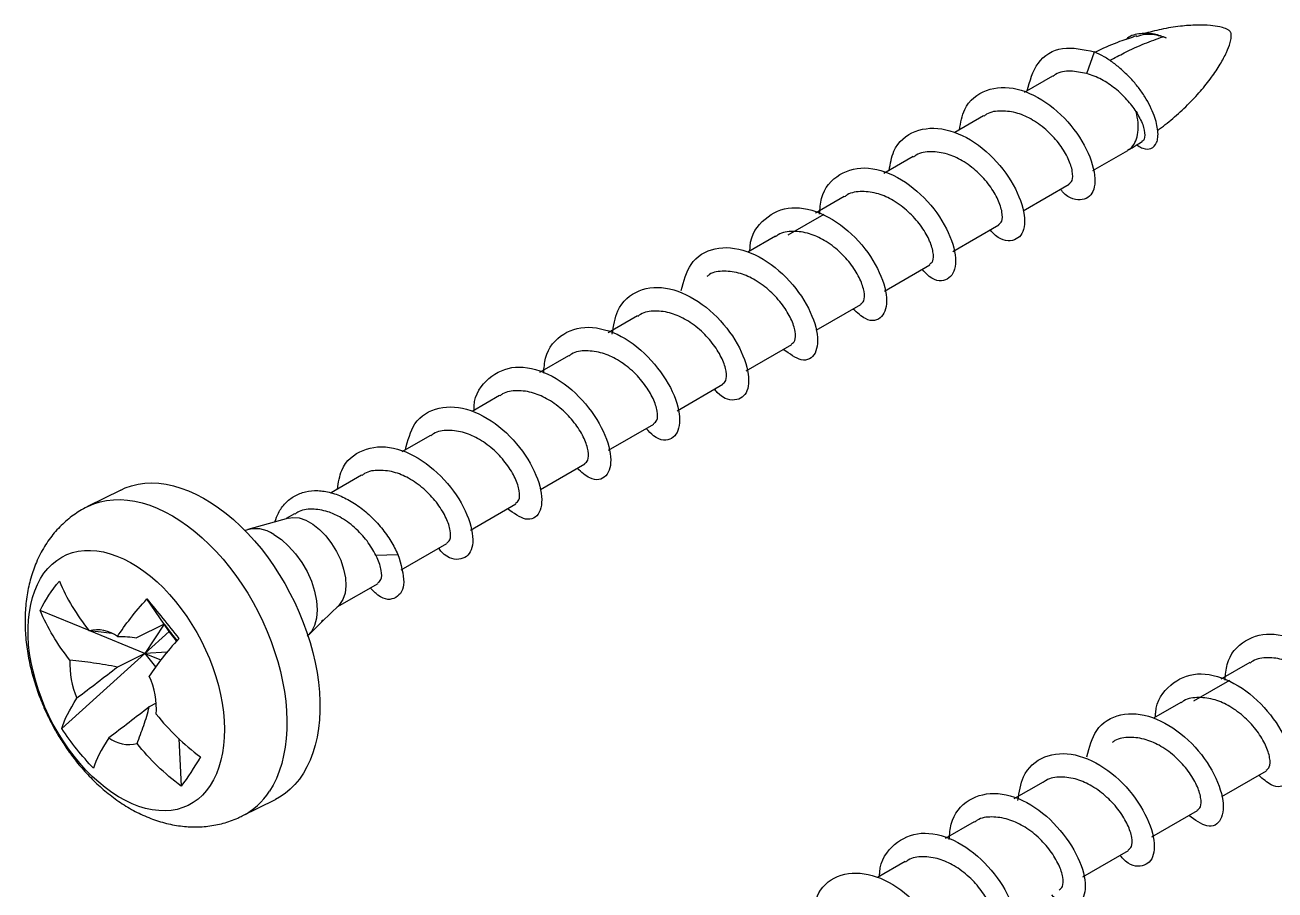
# Model space of a CAD drawing. Extents: x 7948 to 8542, y -4601 to -4181.
# Drawn here: x 8364.54 to 8377.33, y -4239.3 to -4230.45 of the extents above; entities that cross this region are included whole.
import ezdxf

# ---------------------------------------------------------------- set-up
doc = ezdxf.new("R2010")
doc.units = 0
doc.header["$LTSCALE"] = 7
doc.header["$MEASUREMENT"] = 0
doc.layers.get('0').update_dxf_attribs({"color": 2, "linetype": 'CONTINUOUS'})

msp = doc.modelspace()

# ---------------------------------------------------------------- linework, layer by layer
at = {"color": 7, "linetype": 'Continuous'}
for p, q in [((8375.40214, -4230.94539), (8375.48159, -4230.72337)), ((8375.05332, -4230.97048), (8374.76097, -4231.13925)), ((8374.34782, -4231.37775), (8374.05433, -4231.54718)), ((8375.46325, -4231.93781), (8375.82172, -4231.73088)), ((8373.62815, -4231.79472), (8373.32767, -4231.96818)), ((8374.75341, -4232.3476), (8375.22189, -4232.07715)), ((8372.92269, -4232.20197), (8372.6266, -4232.3729)), ((8372.71198, -4232.38558), (8372.34424, -4232.59787)), ((8374.03382, -4232.76452), (8374.50228, -4232.49408)), ((8372.21722, -4232.60923), (8371.93672, -4232.77116)), ((8373.33228, -4233.16951), (8373.79669, -4232.90141)), ((8372.63622, -4233.57134), (8373.09128, -4233.30863)), ((8370.80604, -4233.42389), (8370.50616, -4233.597)), ((8371.92002, -4233.98479), (8372.38575, -4233.71593)), ((8370.10061, -4233.83112), (8369.80545, -4234.00151)), ((8371.21158, -4234.39376), (8371.68009, -4234.1233)), ((8369.39505, -4234.23843), (8369.1141, -4234.40062)), ((8370.51067, -4234.79839), (8370.97446, -4234.53065)), ((8368.68951, -4234.64573), (8368.39506, -4234.81572)), ((8367.98415, -4235.05293), (8367.67239, -4235.2329)), ((8369.81486, -4235.20007), (8370.26936, -4234.9377)), ((8365.52021, -4235.20483), (8365.18218, -4235.37384)), ((8369.09767, -4235.6141), (8369.56359, -4235.34512)), ((8367.23527, -4235.49172), (8366.82116, -4235.60757)), ((8367.29956, -4235.44813), (8367.2135, -4235.49781)), ((8368.38983, -4236.02273), (8368.85802, -4235.75244)), ((8368.13002, -4235.87093), (8368.35676, -4235.86426)), ((8367.73482, -4236.40086), (8368.1525, -4236.15973)), ((8365.96361, -4236.57606), (8365.7889, -4236.31807)), ((8365.1963, -4236.64128), (8364.69691, -4236.43612)), ((8367.58266, -4236.54968), (8367.75098, -4236.38505)), ((8365.96361, -4236.57606), (8365.683, -4236.71637)), ((8365.96361, -4236.57606), (8365.76702, -4236.87575)), ((8366.09759, -4236.74298), (8365.96361, -4236.57606)), ((8365.96361, -4236.57606), (8366.09458, -4236.74643)), ((8366.01456, -4236.65129), (8365.96361, -4236.57606)), ((8367.44356, -4236.68572), (8367.57948, -4236.55279)), ((8367.59195, -4236.53766), (8367.55564, -4236.5761)), ((8367.59195, -4236.53766), (8367.5753, -4236.54807)), ((8365.76702, -4236.87575), (8365.20426, -4236.64455)), ((8365.76702, -4236.87575), (8366.01456, -4236.65129)), ((8366.09267, -4236.74862), (8366.01456, -4236.65129)), ((8364.91804, -4237.64557), (8365.76702, -4236.87575)), ((8365.76702, -4236.87575), (8365.4864, -4237.01605)), ((8365.99461, -4236.86373), (8365.76702, -4236.87575)), ((8365.76702, -4236.87575), (8365.87799, -4237.01401)), ((8365.76702, -4236.87575), (8365.93129, -4236.94323)), ((8377.07204, -4236.96954), (8376.77595, -4237.14047)), ((8376.86133, -4237.15315), (8376.49359, -4237.36544)), ((8365.88416, -4237.38555), (8365.81194, -4237.42165)), ((8376.36657, -4237.3768), (8376.08607, -4237.53873)), ((8366.11532, -4237.74796), (8366.13897, -4238.2328)), ((8376.78557, -4238.33891), (8377.24063, -4238.0762)), ((8374.95539, -4238.19146), (8374.65551, -4238.36457)), ((8366.76438, -4238.53838), (8367.10241, -4238.36937)), ((8376.06937, -4238.75236), (8376.5351, -4238.4835)), ((8374.24996, -4238.59869), (8373.9548, -4238.76908)), ((8375.36093, -4239.16133), (8375.82944, -4238.89087)), ((8373.5444, -4239.006), (8373.26345, -4239.16819))]:
    msp.add_line(p, q, dxfattribs=at)
at = {"color": 7, "linetype": 'Continuous', "flags": 128}
for points in [[(8365.52021, -4235.20483), (8365.56768, -4235.1834), (8365.63138, -4235.16131), (8365.69771, -4235.1455), (8365.76642, -4235.13605), (8365.83723, -4235.13299), (8365.90988, -4235.13632), (8365.98408, -4235.14604), (8366.05954, -4235.16211), (8366.13599, -4235.18447), (8366.2131, -4235.21303), (8366.2906, -4235.24767), (8366.36818, -4235.28828), (8366.44554, -4235.33468), (8366.52238, -4235.3867), (8366.5984, -4235.44414), (8366.67332, -4235.50677), (8366.74683, -4235.57436), (8366.81865, -4235.64664), (8366.88852, -4235.72333), (8366.95615, -4235.80414)], [(8367.23527, -4235.49172), (8367.28213, -4235.4846), (8367.34662, -4235.49094), (8367.41501, -4235.51413), (8367.48483, -4235.55332), (8367.55358, -4235.60712), (8367.61879, -4235.67359), (8367.67812, -4235.75035), (8367.72945, -4235.83465), (8367.77094, -4235.92346), (8367.80109, -4236.01359), (8367.81882, -4236.10182), (8367.8235, -4236.18497), (8367.81496, -4236.26007), (8367.7935, -4236.32441), (8367.7599, -4236.3757), (8367.75098, -4236.38505)], [(8367.08633, -4235.65944), (8367.16359, -4235.71184), (8367.2385, -4235.77827), (8367.30879, -4235.8567), (8367.37232, -4235.94474), (8367.42716, -4236.03973), (8367.47165, -4236.13877), (8367.50443, -4236.23886), (8367.5245, -4236.33696), (8367.53126, -4236.43008), (8367.5245, -4236.51539), (8367.50443, -4236.59031), (8367.47165, -4236.65256), (8367.42716, -4236.70024)], [(8366.43701, -4238.22567), (8366.39913, -4238.27773), (8366.35734, -4238.32444), (8366.31182, -4238.36557), (8366.26281, -4238.40093), (8366.21052, -4238.43035), (8366.15522, -4238.45369), (8366.09716, -4238.47084), (8366.03662, -4238.48171), (8365.9739, -4238.48626), (8365.90928, -4238.48445), (8365.84308, -4238.47631), (8365.77561, -4238.46187), (8365.70719, -4238.4412), (8365.63816, -4238.41439), (8365.56883, -4238.38158), (8365.49954, -4238.34292), (8365.43062, -4238.29859), (8365.3624, -4238.24881), (8365.29521, -4238.19382), (8365.22935, -4238.13387), (8365.16515, -4238.06925), (8365.10292, -4238.00027), (8365.04294, -4237.92726), (8364.98551, -4237.85057), (8364.9309, -4237.77056), (8364.87937, -4237.68761), (8364.83116, -4237.60212), (8364.78651, -4237.51449), (8364.74562, -4237.42515), (8364.7087, -4237.33451), (8364.67591, -4237.24302), (8364.64742, -4237.1511), (8364.62336, -4237.0592), (8364.60385, -4236.96775), (8364.58897, -4236.87719), (8364.5788, -4236.78795), (8364.57338, -4236.70046), (8364.57275, -4236.61513), (8364.57691, -4236.53236), (8364.58583, -4236.45257), (8364.59948, -4236.37611), (8364.61778, -4236.30336), (8364.64066, -4236.23467), (8364.668, -4236.17036), (8364.69967, -4236.11073), (8364.73552, -4236.05608), (8364.77538, -4236.00667), (8364.81906, -4235.96272), (8364.86635, -4235.92445), (8364.91703, -4235.89204), (8364.97086, -4235.86564), (8365.02757, -4235.84539), (8365.08691, -4235.83137), (8365.14858, -4235.82366), (8365.21229, -4235.82229), (8365.27773, -4235.82726), (8365.34461, -4235.83856), (8365.41259, -4235.85613), (8365.48136, -4235.87988), (8365.55058, -4235.90971), (8365.61993, -4235.94547), (8365.68907, -4235.98699), (8365.75769, -4236.03407), (8365.82543, -4236.08648), (8365.892, -4236.14399), (8365.95707, -4236.20631), (8366.02032, -4236.27315), (8366.08146, -4236.34419), (8366.1402, -4236.41908), (8366.19625, -4236.49748), (8366.24936, -4236.57901), (8366.29926, -4236.66328), (8366.34571, -4236.74989), (8366.38851, -4236.83843), (8366.42744, -4236.92847), (8366.46231, -4237.01959), (8366.49297, -4237.11135), (8366.51926, -4237.20331), (8366.54106, -4237.29504), (8366.55827, -4237.3861), (8366.5708, -4237.47605), (8366.5786, -4237.56447), (8366.58162, -4237.65094), (8366.57986, -4237.73504), (8366.57331, -4237.81637), (8366.56202, -4237.89454), (8366.54604, -4237.96919), (8366.52544, -4238.03995), (8366.50032, -4238.10649), (8366.47079, -4238.1685), (8366.43701, -4238.22567)], [(8366.95615, -4235.80414), (8367.02129, -4235.88875), (8367.08368, -4235.97683), (8367.14308, -4236.06805), (8367.19926, -4236.16205), (8367.25201, -4236.25847), (8367.30112, -4236.35694), (8367.3464, -4236.45707), (8367.38767, -4236.55848), (8367.42478, -4236.66077), (8367.45759, -4236.76355), (8367.48595, -4236.86642), (8367.50978, -4236.96898), (8367.52897, -4237.07084), (8367.54344, -4237.1716), (8367.55315, -4237.27088), (8367.55806, -4237.36828), (8367.55814, -4237.46344), (8367.5534, -4237.55598), (8367.54385, -4237.64554), (8367.52953, -4237.73178), (8367.5105, -4237.81437), (8367.48683, -4237.89298), (8367.45862, -4237.96732), (8367.42596, -4238.03709), (8367.389, -4238.10202), (8367.34786, -4238.16187), (8367.30271, -4238.21639), (8367.25373, -4238.26539), (8367.2011, -4238.30867), (8367.14503, -4238.34606), (8367.10241, -4238.36937)]]:
    msp.add_lwpolyline(points, dxfattribs=at)
at = {"color": 8, "linetype": 'Continuous', "flags": 128}
msp.add_lwpolyline([(8365.18208, -4235.37389), (8365.18375, -4235.37306), (8365.24531, -4235.3463), (8365.30969, -4235.32577), (8365.37664, -4235.31155), (8365.4459, -4235.30369), (8365.5172, -4235.30223), (8365.59026, -4235.30716), (8365.66481, -4235.31847), (8365.74054, -4235.33612), (8365.81718, -4235.36004), (8365.89442, -4235.39013), (8365.97197, -4235.42628), (8366.04952, -4235.46835), (8366.12678, -4235.51617), (8366.20344, -4235.56957), (8366.27922, -4235.62833), (8366.3538, -4235.69222), (8366.42692, -4235.76101), (8366.49828, -4235.83442), (8366.56761, -4235.91216), (8366.63465, -4235.99395), (8366.69912, -4236.07946), (8366.76078, -4236.16836), (8366.8194, -4236.26031), (8366.87475, -4236.35495), (8366.9266, -4236.45192), (8366.97477, -4236.55084), (8367.01907, -4236.65132), (8367.05931, -4236.75299), (8367.09536, -4236.85544), (8367.12707, -4236.95828), (8367.15431, -4237.06111), (8367.17698, -4237.16354), (8367.195, -4237.26516), (8367.20829, -4237.36559), (8367.2168, -4237.46443), (8367.2205, -4237.56131), (8367.21937, -4237.65584), (8367.21343, -4237.74767), (8367.20268, -4237.83643), (8367.18718, -4237.92179), (8367.16699, -4238.00342), (8367.14217, -4238.08099), (8367.11283, -4238.15421), (8367.07909, -4238.22279), (8367.04106, -4238.28648)], dxfattribs=at)
at = {"color": 7, "linetype": 'Continuous'}
for centre, radius, start, end in [((8366.90206, -4235.91626), 0.31609, 54.341062, 110.357902), ((8365.27835, -4236.99119), 0.35649, 54.073793, 102.992611), ((8365.84094, -4236.99198), 0.84073, 176.694652, 204.027223), ((8365.04519, -4237.45043), 0.84073, 356.694652, 24.027223), ((8365.60777, -4237.45123), 0.35649, 234.073793, 282.992611)]:
    msp.add_arc(centre, radius, start, end, dxfattribs=at)
at = {"color": 8, "linetype": 'Continuous'}
msp.add_arc((8366.43993, -4237.90411), 0.71244, 297.074058, 327.540563, dxfattribs=at)
at = {"color": 7, "linetype": 'Continuous'}
for points, knots in [([(8376.87327, -4230.52183), (8376.87062, -4230.51797), (8376.86667, -4230.51221), (8376.85799, -4230.50427), (8376.84354, -4230.49413), (8376.81194, -4230.47979), (8376.75242, -4230.46354), (8376.65597, -4230.45055), (8376.52083, -4230.44721), (8376.35226, -4230.45979), (8376.1678, -4230.4889), (8376.04247, -4230.52262), (8375.98143, -4230.53905)], [0, 0, 0, 0, 0.01277671, 0.01904438, 0.03465619, 0.06818073, 0.1344054, 0.24281953, 0.39457691, 0.58249875, 0.79667525, 1, 1, 1, 1]), ([(8375.91093, -4230.56066), (8375.8534, -4230.57936), (8375.72085, -4230.62243), (8375.58122, -4230.68176), (8375.50051, -4230.72276), (8375.4904, -4230.72789)], [0, 0, 0, 0, 0.4015402, 0.92506864, 1, 1, 1, 1]), ([(8376.21892, -4230.58218), (8376.17727, -4230.56694), (8376.08684, -4230.53387), (8375.94882, -4230.53307), (8375.84825, -4230.55516), (8375.80937, -4230.59222), (8375.80468, -4230.59669)], [0, 0, 0, 0, 0.27696294, 0.60122499, 0.95184436, 1, 1, 1, 1]), ([(8375.91242, -4230.56565), (8375.94132, -4230.55616), (8376.0153, -4230.53186), (8376.11168, -4230.54696), (8376.17229, -4230.56569), (8376.18156, -4230.56855)], [0, 0, 0, 0, 0.35198006, 0.90081172, 1, 1, 1, 1]), ([(8376.12891, -4231.52715), (8376.18071, -4231.48722), (8376.28705, -4231.40525), (8376.43308, -4231.26981), (8376.5657, -4231.12871), (8376.67735, -4230.98908), (8376.76618, -4230.85657), (8376.83028, -4230.73786), (8376.86709, -4230.64546), (8376.88076, -4230.58588), (8376.8821, -4230.55557), (8376.88034, -4230.5408), (8376.87766, -4230.53048), (8376.87471, -4230.52467), (8376.87327, -4230.52183)], [0, 0, 0, 0, 0.1494963, 0.30691949, 0.45651099, 0.59598338, 0.72213327, 0.8306135, 0.91604398, 0.96077826, 0.9780479, 0.98725725, 0.99379235, 1, 1, 1, 1]), ([(8374.79153, -4231.1216), (8374.82072, -4231.01986), (8374.88193, -4230.80655), (8375.14506, -4230.64926), (8375.36944, -4230.69867), (8375.48159, -4230.72337)], [0, 0, 0, 0, 0.31321279, 0.65671939, 1, 1, 1, 1]), ([(8375.91491, -4231.67439), (8375.91837, -4231.67723), (8375.93993, -4231.69491), (8375.99293, -4231.7181), (8376.06657, -4231.7208), (8376.11533, -4231.67048), (8376.13233, -4231.59989), (8376.13182, -4231.51168), (8376.10513, -4231.40144), (8376.0536, -4231.28089), (8375.99971, -4231.18346), (8375.93242, -4231.08703), (8375.85486, -4230.99547), (8375.76917, -4230.91118), (8375.67758, -4230.83631), (8375.58115, -4230.77132), (8375.51477, -4230.73935), (8375.48159, -4230.72337)], [0, 0, 0, 0, 0.01057748, 0.0658573, 0.17059753, 0.28252216, 0.34144519, 0.40037624, 0.51228264, 0.57404015, 0.6357762, 0.69725338, 0.75876749, 0.81905866, 0.87935607, 0.93968722, 1, 1, 1, 1]), ([(8375.40214, -4230.94539), (8375.34618, -4230.93397), (8375.23426, -4230.91113), (8375.11408, -4230.92924), (8375.06538, -4230.96806), (8375.05641, -4230.97521)], [0, 0, 0, 0, 0.44922758, 0.89856748, 1, 1, 1, 1]), ([(8375.90775, -4231.33445), (8375.88137, -4231.29369), (8375.85014, -4231.2532), (8375.7779, -4231.17311), (8375.73745, -4231.13428), (8375.65002, -4231.06405), (8375.60237, -4231.03225), (8375.50467, -4230.98037), (8375.4534, -4230.95957), (8375.40214, -4230.94539)], [0, 0, 0, 0, 0.25, 0.25, 0.5, 0.5, 0.75, 0.75, 1, 1, 1, 1]), ([(8374.10045, -4231.52055), (8374.11353, -4231.44745), (8374.14785, -4231.25562), (8374.3656, -4231.08777), (8374.6865, -4231.07283), (8375.03419, -4231.24834), (8375.32078, -4231.55111), (8375.48516, -4231.88691), (8375.49695, -4232.15718), (8375.37197, -4232.25679), (8375.21882, -4232.23261), (8375.14172, -4232.13662), (8375.13448, -4232.12761)], [0, 0, 0, 0, 0.07061139, 0.18528811, 0.29994979, 0.41461143, 0.52928794, 0.64398785, 0.75870691, 0.87342666, 0.98812602, 1, 1, 1, 1]), ([(8375.21879, -4232.07242), (8375.23163, -4232.0633), (8375.26103, -4232.04239), (8375.26195, -4231.94874), (8375.22081, -4231.81939), (8375.13348, -4231.67195), (8375.00647, -4231.53013), (8374.85567, -4231.41711), (8374.69097, -4231.34233), (8374.52871, -4231.3212), (8374.40859, -4231.33638), (8374.35987, -4231.37531), (8374.35091, -4231.38247)], [0, 0, 0, 0, 0.08694604, 0.19923424, 0.31150434, 0.42380544, 0.53606493, 0.64836, 0.7501656, 0.86242358, 0.97470963, 1, 1, 1, 1]), ([(8375.90775, -4231.33445), (8375.9336, -4231.38087), (8375.9853, -4231.47367), (8376.00007, -4231.57826), (8375.99109, -4231.6353), (8375.96923, -4231.63708), (8375.96702, -4231.63726)], [0, 0, 0, 0, 0.32190428, 0.64364004, 0.96402224, 1, 1, 1, 1]), ([(8373.38164, -4231.93703), (8373.39323, -4231.86751), (8373.42476, -4231.67846), (8373.63679, -4231.50742), (8373.95609, -4231.48783), (8374.30439, -4231.65731), (8374.59437, -4231.95761), (8374.7619, -4232.29375), (8374.77939, -4232.5675), (8374.6579, -4232.67409), (8374.50445, -4232.65151), (8374.42526, -4232.55478), (8374.41624, -4232.54375)], [0, 0, 0, 0, 0.06681107, 0.18170436, 0.29652457, 0.4111895, 0.52610971, 0.64088548, 0.75556063, 0.87049518, 0.98524151, 1, 1, 1, 1]), ([(8375.82321, -4231.7296), (8375.85182, -4231.7129), (8375.9006, -4231.68443), (8375.94852, -4231.65274), (8375.96834, -4231.63963)], [0, 0, 0, 0, 0.58637698, 1, 1, 1, 1]), ([(8374.49919, -4232.48935), (8374.5121, -4232.48016), (8374.54169, -4232.45911), (8374.54194, -4232.36602), (8374.50163, -4232.23593), (8374.41355, -4232.08925), (8374.28712, -4231.94684), (8374.13603, -4231.83412), (8373.97138, -4231.75936), (8373.80952, -4231.73794), (8373.68895, -4231.75338), (8373.64028, -4231.79227), (8373.63126, -4231.79948)], [0, 0, 0, 0, 0.08697373, 0.19918435, 0.3115413, 0.42371539, 0.53609024, 0.64829515, 0.75013427, 0.86228585, 0.97448407, 1, 1, 1, 1]), ([(8372.66934, -4232.38245), (8372.67322, -4232.32721), (8372.68586, -4232.14723), (8372.86338, -4231.95092), (8373.16302, -4231.88023), (8373.51351, -4232.00696), (8373.82506, -4232.28113), (8374.02791, -4232.61873), (8374.08367, -4232.9169), (8373.99376, -4233.07206), (8373.83985, -4233.07669), (8373.74247, -4232.97373), (8373.71738, -4232.9472)], [0, 0, 0, 0, 0.05037581, 0.16412947, 0.27800492, 0.39161297, 0.50540206, 0.6192401, 0.73284182, 0.84666001, 0.96047705, 1, 1, 1, 1]), ([(8373.79357, -4232.89665), (8373.80648, -4232.8875), (8373.83606, -4232.86653), (8373.83674, -4232.77316), (8373.79577, -4232.6438), (8373.70861, -4232.49624), (8373.58136, -4232.35476), (8373.43091, -4232.24117), (8373.26575, -4232.16678), (8373.10382, -4232.14529), (8372.98355, -4232.16059), (8372.9348, -4232.19952), (8372.92579, -4232.20671)], [0, 0, 0, 0, 0.086841734, 0.199058386, 0.311357748, 0.42364807, 0.535865999, 0.648224284, 0.750153378, 0.862360194, 0.974575915, 1, 1, 1, 1]), ([(8371.95762, -4232.75909), (8371.95771, -4232.7436), (8371.95847, -4232.60137), (8372.10029, -4232.40805), (8372.37188, -4232.28473), (8372.72056, -4232.36628), (8373.04831, -4232.609), (8373.28454, -4232.94077), (8373.3784, -4233.25813), (8373.323, -4233.45658), (8373.17236, -4233.49675), (8373.05568, -4233.39274), (8373.01241, -4233.35416)], [0, 0, 0, 0, 0.014016831, 0.128695961, 0.243615263, 0.358318019, 0.473020563, 0.587939077, 0.702618854, 0.817347985, 0.932263689, 1, 1, 1, 1]), ([(8373.08821, -4233.30394), (8373.10095, -4233.29485), (8373.13013, -4233.27404), (8373.13153, -4233.17996), (8373.08992, -4233.05094), (8373.00283, -4232.90327), (8372.87572, -4232.76152), (8372.72484, -4232.64867), (8372.56035, -4232.57361), (8372.39763, -4232.5529), (8372.27787, -4232.56786), (8372.22916, -4232.60681), (8372.22028, -4232.6139)], [0, 0, 0, 0, 0.08702315, 0.19938781, 0.31156425, 0.42393789, 0.53614907, 0.64845353, 0.75019814, 0.86259415, 0.97496133, 1, 1, 1, 1]), ([(8371.25379, -4233.16541), (8371.27976, -4233.0683), (8371.33606, -4232.85779), (8371.59066, -4232.70536), (8371.92496, -4232.73509), (8372.26592, -4232.94318), (8372.53173, -4233.26146), (8372.66358, -4233.5924), (8372.64456, -4233.82892), (8372.50109, -4233.91263), (8372.36326, -4233.81285), (8372.29876, -4233.76615)], [0, 0, 0, 0, 0.09807406, 0.21260274, 0.32707903, 0.44137352, 0.55592179, 0.67036927, 0.7846745, 0.89923832, 1, 1, 1, 1]), ([(8372.38267, -4233.71124), (8372.39552, -4233.70206), (8372.42492, -4233.68107), (8372.42553, -4233.5876), (8372.38487, -4233.45768), (8372.29681, -4233.31097), (8372.17044, -4233.16844), (8372.01916, -4233.05612), (8371.85487, -4232.98103), (8371.69263, -4232.95999), (8371.57232, -4232.97524), (8371.52366, -4233.01414), (8371.5147, -4233.02131)], [0, 0, 0, 0, 0.08709832, 0.19938543, 0.31167919, 0.42388698, 0.53624546, 0.64841938, 0.75014529, 0.86237545, 0.97465492, 1, 1, 1, 1]), ([(8370.54865, -4233.61153), (8370.56183, -4233.52658), (8370.59367, -4233.32127), (8370.81107, -4233.13733), (8371.13055, -4233.11573), (8371.4786, -4233.28447), (8371.76995, -4233.58309), (8371.93923, -4233.91996), (8371.95723, -4234.1939), (8371.83791, -4234.30339), (8371.68399, -4234.28194), (8371.60404, -4234.18453), (8371.59439, -4234.17277)], [0, 0, 0, 0, 0.07979487, 0.19285625, 0.30605408, 0.41898801, 0.53207231, 0.64525965, 0.75819686, 0.87130238, 0.98446843, 1, 1, 1, 1]), ([(8371.67698, -4234.11853), (8371.68993, -4234.10935), (8371.71961, -4234.08831), (8371.7199, -4233.99526), (8371.67943, -4233.86544), (8371.59179, -4233.71833), (8371.46489, -4233.57647), (8371.31424, -4233.4631), (8371.14913, -4233.38871), (8370.98743, -4233.36707), (8370.8669, -4233.38252), (8370.81819, -4233.42143), (8370.80915, -4233.42865)], [0, 0, 0, 0, 0.08684979, 0.19902741, 0.31139583, 0.42361596, 0.53591566, 0.64821026, 0.75015145, 0.86229219, 0.97446252, 1, 1, 1, 1]), ([(8369.84747, -4234.01059), (8369.85119, -4233.95681), (8369.86352, -4233.77889), (8370.03874, -4233.58064), (8370.33722, -4233.51079), (8370.68904, -4233.63118), (8370.99749, -4233.90818), (8371.20714, -4234.24455), (8371.25911, -4234.54155), (8371.17461, -4234.70206), (8371.01928, -4234.70681), (8370.92109, -4234.6034), (8370.89537, -4234.57631)], [0, 0, 0, 0, 0.04913088, 0.16251486, 0.2767745, 0.3900472, 0.50436003, 0.61769079, 0.73172729, 0.84533672, 0.95948432, 1, 1, 1, 1]), ([(8370.97136, -4234.52591), (8370.98416, -4234.51682), (8371.01348, -4234.496), (8371.01563, -4234.40144), (8370.97378, -4234.27284), (8370.88576, -4234.12641), (8370.76006, -4233.98303), (8370.60874, -4233.87054), (8370.44343, -4233.79657), (8370.28222, -4233.77431), (8370.16211, -4233.78955), (8370.11299, -4233.82857), (8370.10374, -4233.83592)], [0, 0, 0, 0, 0.08697258, 0.19918654, 0.31111119, 0.42358608, 0.53602382, 0.64795261, 0.75014801, 0.86207282, 0.97402139, 1, 1, 1, 1]), ([(8369.13462, -4234.38877), (8369.13463, -4234.37426), (8369.1347, -4234.23271), (8369.27609, -4234.03962), (8369.54641, -4233.91448), (8369.89506, -4233.99271), (8370.22295, -4234.2356), (8370.46009, -4234.56604), (8370.55745, -4234.88569), (8370.50164, -4235.08393), (8370.351, -4235.12553), (8370.23374, -4235.02223), (8370.18987, -4234.98359)], [0, 0, 0, 0, 0.01310234, 0.12783371, 0.24258426, 0.35727188, 0.47216426, 0.58660921, 0.7015655, 0.81607457, 0.93118661, 1, 1, 1, 1]), ([(8370.26627, -4234.93296), (8370.27881, -4234.92407), (8370.30767, -4234.9036), (8370.30887, -4234.81017), (8370.26853, -4234.68017), (8370.18104, -4234.53318), (8370.05416, -4234.39144), (8369.90332, -4234.278), (8369.73838, -4234.20303), (8369.57591, -4234.18191), (8369.45582, -4234.19706), (8369.40709, -4234.236), (8369.39814, -4234.24315)], [0, 0, 0, 0, 0.08645086, 0.19904214, 0.3112802, 0.42336242, 0.53566216, 0.64800325, 0.75017677, 0.86243918, 0.97472557, 1, 1, 1, 1]), ([(8368.43226, -4234.79424), (8368.45749, -4234.69816), (8368.51255, -4234.48845), (8368.76588, -4234.33643), (8369.09914, -4234.36227), (8369.44062, -4234.56953), (8369.707, -4234.88703), (8369.84163, -4235.21875), (8369.82338, -4235.45681), (8369.67999, -4235.54132), (8369.54133, -4235.44247), (8369.47584, -4235.39579)], [0, 0, 0, 0, 0.09673345, 0.21112376, 0.3254921, 0.43989549, 0.55430704, 0.66874569, 0.78318476, 0.89759621, 1, 1, 1, 1]), ([(8369.56051, -4235.34041), (8369.57333, -4235.33128), (8369.6027, -4235.31035), (8369.60357, -4235.21672), (8369.56259, -4235.08716), (8369.47496, -4234.94002), (8369.34819, -4234.79791), (8369.19721, -4234.68515), (8369.03267, -4234.61023), (8368.87032, -4234.58922), (8368.7502, -4234.60439), (8368.70152, -4234.6433), (8368.69259, -4234.65044)], [0, 0, 0, 0, 0.08700898, 0.1993088, 0.31157183, 0.42385178, 0.53615154, 0.64841647, 0.75016157, 0.86247008, 0.97477074, 1, 1, 1, 1]), ([(8367.73732, -4235.19542), (8367.74795, -4235.1278), (8367.77743, -4234.94019), (8367.98798, -4234.7705), (8368.30441, -4234.74299), (8368.65334, -4234.91104), (8368.94471, -4235.20904), (8369.11634, -4235.54574), (8369.13597, -4235.82137), (8369.01717, -4235.93154), (8368.8637, -4235.91211), (8368.78292, -4235.81433), (8368.77255, -4235.80178)], [0, 0, 0, 0, 0.06466334, 0.17943037, 0.29420375, 0.40908133, 0.52384134, 0.6386677, 0.75344239, 0.86824702, 0.98308949, 1, 1, 1, 1]), ([(8368.85493, -4235.74772), (8368.86781, -4235.73855), (8368.89731, -4235.71755), (8368.89795, -4235.62408), (8368.85706, -4235.49446), (8368.76942, -4235.3473), (8368.64265, -4235.20522), (8368.49174, -4235.09238), (8368.32713, -4235.0175), (8368.16454, -4234.99664), (8368.04476, -4235.0116), (8367.99609, -4235.05051), (8367.98722, -4235.05761)], [0, 0, 0, 0, 0.08702207, 0.19928744, 0.31158608, 0.42387447, 0.53616798, 0.64842422, 0.75019966, 0.86255909, 0.9749231, 1, 1, 1, 1]), ([(8367.09774, -4235.5302), (8367.10854, -4235.49925), (8367.13412, -4235.426), (8367.20223, -4235.33523), (8367.29621, -4235.26134), (8367.40873, -4235.21752), (8367.53516, -4235.20516), (8367.67126, -4235.22739), (8367.81058, -4235.28088), (8367.94768, -4235.36188), (8368.07666, -4235.46753), (8368.1907, -4235.59167), (8368.28858, -4235.72702), (8368.33398, -4235.8184), (8368.35676, -4235.86426)], [0, 0, 0, 0, 0.05973938, 0.1414129, 0.22400198, 0.30741849, 0.39139123, 0.47609531, 0.56169913, 0.64791764, 0.73468686, 0.82236326, 0.91086005, 1, 1, 1, 1]), ([(8365.18234, -4235.37454), (8365.17352, -4235.37875), (8365.14057, -4235.39445), (8365.08622, -4235.42737), (8365.0196, -4235.47317), (8364.95626, -4235.52476), (8364.89625, -4235.58162), (8364.8399, -4235.6438), (8364.78746, -4235.71123), (8364.7392, -4235.78389), (8364.69539, -4235.86176), (8364.65777, -4235.94176), (8364.62608, -4236.02305), (8364.59999, -4236.10477), (8364.57855, -4236.18945), (8364.56185, -4236.27671), (8364.54996, -4236.36616), (8364.5429, -4236.45737), (8364.54063, -4236.54988), (8364.54306, -4236.64324), (8364.55006, -4236.73701), (8364.56147, -4236.83079), (8364.57711, -4236.92418), (8364.59673, -4237.01672), (8364.62004, -4237.10779), (8364.6465, -4237.19627), (8364.67522, -4237.28049), (8364.70299, -4237.35334), (8364.7295, -4237.41712), (8364.75714, -4237.47957), (8364.77837, -4237.52303), (8364.79034, -4237.54755)], [0, 0, 0, 0, 0.01253585, 0.0468434, 0.08140521, 0.11630772, 0.15164618, 0.18752137, 0.22403895, 0.2613077, 0.29943598, 0.33852569, 0.3743099, 0.4106105, 0.44737731, 0.48453555, 0.52198947, 0.5596326, 0.59735888, 0.63507133, 0.67266281, 0.71006946, 0.74722914, 0.78406454, 0.8204477, 0.85611063, 0.89035621, 0.92235483, 0.94505609, 0.96900323, 1, 1, 1, 1]), ([(8368.13002, -4235.87093), (8368.10274, -4235.82221), (8368.04818, -4235.72476), (8367.91666, -4235.58468), (8367.77613, -4235.48324), (8367.62571, -4235.41592), (8367.47691, -4235.39429), (8367.35976, -4235.40761), (8367.31198, -4235.44564), (8367.30273, -4235.453)], [0, 0, 0, 0, 0.16718846, 0.33440957, 0.50182736, 0.62497601, 0.79239591, 0.95977052, 1, 1, 1, 1]), ([(8368.35676, -4235.86426), (8368.3868, -4235.96701), (8368.44689, -4236.17255), (8368.35018, -4236.32751), (8368.19912, -4236.3366), (8368.10001, -4236.23317), (8368.07339, -4236.2054)], [0, 0, 0, 0, 0.29690389, 0.59396191, 0.89097137, 1, 1, 1, 1]), ([(8368.14941, -4236.155), (8368.16228, -4236.14586), (8368.19176, -4236.12491), (8368.19231, -4236.03139), (8368.1629, -4235.93642), (8368.13472, -4235.8803), (8368.13002, -4235.87093)], [0, 0, 0, 0, 0.26032466, 0.59647433, 0.93266722, 1, 1, 1, 1]), ([(8365.42903, -4236.67306), (8365.39242, -4236.66805), (8365.31537, -4236.6575), (8365.23853, -4236.64853), (8365.19821, -4236.64382)], [0, 0, 0, 0, 0.47517804, 1, 1, 1, 1]), ([(8365.48752, -4236.70251), (8365.52253, -4236.70255), (8365.55696, -4236.70313), (8365.62313, -4236.7068), (8365.65513, -4236.70965), (8365.683, -4236.71637)], [0, 0, 0, 0, 0.5, 0.5, 1, 1, 1, 1]), ([(8376.81868, -4237.15002), (8376.82256, -4237.09478), (8376.83521, -4236.9148), (8377.01273, -4236.71849), (8377.31237, -4236.6478), (8377.66286, -4236.77453), (8377.97441, -4237.0487), (8378.17726, -4237.3863), (8378.23302, -4237.68447), (8378.14311, -4237.83963), (8377.9892, -4237.84426), (8377.89182, -4237.7413), (8377.86673, -4237.71477)], [0, 0, 0, 0, 0.05037581, 0.16412947, 0.27800492, 0.39161297, 0.50540206, 0.6192401, 0.73284182, 0.84666001, 0.96047705, 1, 1, 1, 1]), ([(8365.4864, -4237.01605), (8365.405, -4236.99848), (8365.32412, -4236.98571), (8365.16266, -4236.96271), (8365.0821, -4236.95278), (8365.00161, -4236.94351)], [0, 0, 0, 0, 0.5, 0.5, 1, 1, 1, 1]), ([(8377.94292, -4237.66422), (8377.95583, -4237.65507), (8377.98541, -4237.6341), (8377.98609, -4237.54073), (8377.94512, -4237.41137), (8377.85796, -4237.26381), (8377.73071, -4237.12233), (8377.58026, -4237.00874), (8377.41509, -4236.93435), (8377.25317, -4236.91286), (8377.13289, -4236.92816), (8377.08415, -4236.96709), (8377.07514, -4236.97428)], [0, 0, 0, 0, 0.086841734, 0.199058386, 0.311357748, 0.42364807, 0.535865999, 0.648224284, 0.750153378, 0.862360194, 0.974575915, 1, 1, 1, 1]), ([(8365.4864, -4237.01605), (8365.41822, -4237.07079), (8365.34942, -4237.12404), (8365.21148, -4237.22976), (8365.14231, -4237.28213), (8365.07306, -4237.3343)], [0, 0, 0, 0, 0.5, 0.5, 1, 1, 1, 1]), ([(8376.10697, -4237.52666), (8376.10706, -4237.51117), (8376.10782, -4237.36894), (8376.24964, -4237.17562), (8376.52122, -4237.0523), (8376.86991, -4237.13385), (8377.19766, -4237.37658), (8377.43389, -4237.70834), (8377.52775, -4238.0257), (8377.47235, -4238.22415), (8377.3217, -4238.26432), (8377.20503, -4238.16031), (8377.16176, -4238.12173)], [0, 0, 0, 0, 0.014016831, 0.128695961, 0.243615263, 0.358318019, 0.473020563, 0.587939077, 0.702618854, 0.817347985, 0.932263689, 1, 1, 1, 1]), ([(8377.23756, -4238.07151), (8377.2503, -4238.06242), (8377.27948, -4238.04161), (8377.28088, -4237.94753), (8377.23927, -4237.81851), (8377.15218, -4237.67084), (8377.02506, -4237.52909), (8376.87419, -4237.41624), (8376.7097, -4237.34118), (8376.54698, -4237.32047), (8376.42722, -4237.33543), (8376.37851, -4237.37438), (8376.36963, -4237.38147)], [0, 0, 0, 0, 0.08702315, 0.19938781, 0.31156425, 0.42393789, 0.53614907, 0.64845353, 0.75019814, 0.86259415, 0.97496133, 1, 1, 1, 1]), ([(8365.81194, -4237.42165), (8365.74376, -4237.47639), (8365.67496, -4237.52964), (8365.53703, -4237.63536), (8365.46786, -4237.68773), (8365.3986, -4237.7399)], [0, 0, 0, 0, 0.5, 0.5, 1, 1, 1, 1]), ([(8365.68792, -4237.79859), (8365.71169, -4237.7372), (8365.73473, -4237.67546), (8365.77737, -4237.55042), (8365.7973, -4237.48725), (8365.81194, -4237.42165)], [0, 0, 0, 0, 0.5, 0.5, 1, 1, 1, 1]), ([(8375.40314, -4237.93298), (8375.42911, -4237.83587), (8375.48541, -4237.62536), (8375.74001, -4237.47293), (8376.07431, -4237.50266), (8376.41527, -4237.71075), (8376.68108, -4238.02903), (8376.81293, -4238.35998), (8376.79391, -4238.59649), (8376.65044, -4238.68021), (8376.51261, -4238.58042), (8376.44811, -4238.53372)], [0, 0, 0, 0, 0.09807406, 0.21260274, 0.32707903, 0.44137352, 0.55592179, 0.67036927, 0.7846745, 0.89923832, 1, 1, 1, 1]), ([(8364.79034, -4237.54755), (8364.80641, -4237.57878), (8364.82907, -4237.62283), (8364.86524, -4237.68664), (8364.89748, -4237.74078), (8364.9378, -4237.80408), (8364.98215, -4237.8691), (8365.03075, -4237.93543), (8365.08313, -4238.00182), (8365.13902, -4238.06747), (8365.19819, -4238.13171), (8365.26044, -4238.19399), (8365.32561, -4238.25385), (8365.39353, -4238.31086), (8365.46401, -4238.3646), (8365.53684, -4238.4147), (8365.6118, -4238.46078), (8365.68861, -4238.5025), (8365.76699, -4238.53954), (8365.84662, -4238.57164), (8365.92719, -4238.59855), (8366.00837, -4238.6201), (8366.08986, -4238.63616), (8366.17136, -4238.64664), (8366.2526, -4238.65146), (8366.3333, -4238.6506), (8366.4132, -4238.64403), (8366.49203, -4238.63173), (8366.56955, -4238.61378), (8366.64534, -4238.5899), (8366.71036, -4238.56478), (8366.7489, -4238.54538), (8366.76376, -4238.5379)], [0, 0, 0, 0, 0.03988782, 0.05626976, 0.083431, 0.11165138, 0.14194204, 0.17357053, 0.2062515, 0.23976042, 0.27394113, 0.30867843, 0.3438825, 0.37947719, 0.41539128, 0.45154196, 0.48783792, 0.52418946, 0.56050363, 0.59669084, 0.63267268, 0.6683892, 0.7038037, 0.73890412, 0.7737013, 0.8082253, 0.84252105, 0.8766443, 0.91065848, 0.94463254, 0.97863981, 1, 1, 1, 1]), ([(8376.53202, -4238.47881), (8376.54487, -4238.46964), (8376.57427, -4238.44864), (8376.57487, -4238.35517), (8376.53422, -4238.22525), (8376.44616, -4238.07854), (8376.31979, -4237.93601), (8376.16851, -4237.82369), (8376.00422, -4237.7486), (8375.84198, -4237.72756), (8375.72167, -4237.74281), (8375.67301, -4237.78171), (8375.66405, -4237.78888)], [0, 0, 0, 0, 0.08709832, 0.19938543, 0.31167919, 0.42388698, 0.53624546, 0.64841938, 0.75014529, 0.86237545, 0.97465492, 1, 1, 1, 1]), ([(8374.698, -4238.3791), (8374.71118, -4238.29415), (8374.74302, -4238.08884), (8374.96042, -4237.9049), (8375.2799, -4237.8833), (8375.62795, -4238.05204), (8375.9193, -4238.35066), (8376.08858, -4238.68753), (8376.10658, -4238.96147), (8375.98726, -4239.07096), (8375.83334, -4239.04951), (8375.75339, -4238.9521), (8375.74374, -4238.94034)], [0, 0, 0, 0, 0.07979487, 0.19285625, 0.30605408, 0.41898801, 0.53207231, 0.64525965, 0.75819686, 0.87130238, 0.98446843, 1, 1, 1, 1]), ([(8375.82633, -4238.8861), (8375.83928, -4238.87692), (8375.86896, -4238.85588), (8375.86925, -4238.76283), (8375.82878, -4238.63301), (8375.74113, -4238.4859), (8375.61424, -4238.34404), (8375.46359, -4238.23067), (8375.29848, -4238.15628), (8375.13678, -4238.13464), (8375.01625, -4238.15009), (8374.96753, -4238.189), (8374.9585, -4238.19622)], [0, 0, 0, 0, 0.08684979, 0.19902741, 0.31139583, 0.42361596, 0.53591566, 0.64821026, 0.75015145, 0.86229219, 0.97446252, 1, 1, 1, 1]), ([(8373.99682, -4238.77816), (8374.00054, -4238.72438), (8374.01287, -4238.54646), (8374.18809, -4238.34821), (8374.48657, -4238.27836), (8374.83839, -4238.39876), (8375.14684, -4238.67575), (8375.35649, -4239.01212), (8375.40846, -4239.30912), (8375.32396, -4239.46963), (8375.16863, -4239.47438), (8375.07044, -4239.37097), (8375.04472, -4239.34388)], [0, 0, 0, 0, 0.04913088, 0.16251486, 0.2767745, 0.3900472, 0.50436003, 0.61769079, 0.73172729, 0.84533672, 0.95948432, 1, 1, 1, 1]), ([(8375.12071, -4239.29348), (8375.13351, -4239.28439), (8375.16283, -4239.26357), (8375.16498, -4239.16901), (8375.12313, -4239.04041), (8375.03511, -4238.89398), (8374.90941, -4238.7506), (8374.75809, -4238.63811), (8374.59278, -4238.56414), (8374.43157, -4238.54188), (8374.31146, -4238.55712), (8374.26234, -4238.59614), (8374.25309, -4238.60349)], [0, 0, 0, 0, 0.08697258, 0.19918654, 0.31111119, 0.42358608, 0.53602382, 0.64795261, 0.75014801, 0.86207282, 0.97402139, 1, 1, 1, 1]), ([(8373.28397, -4239.15634), (8373.28398, -4239.14184), (8373.28405, -4239.00028), (8373.42544, -4238.80719), (8373.69576, -4238.68205), (8374.04441, -4238.76028), (8374.3723, -4239.00317), (8374.60944, -4239.33361), (8374.7068, -4239.65326), (8374.65099, -4239.8515), (8374.50035, -4239.8931), (8374.38309, -4239.7898), (8374.33922, -4239.75116)], [0, 0, 0, 0, 0.01310234, 0.12783371, 0.24258426, 0.35727188, 0.47216426, 0.58660921, 0.7015655, 0.81607457, 0.93118661, 1, 1, 1, 1]), ([(8374.41562, -4239.70053), (8374.42816, -4239.69164), (8374.45702, -4239.67117), (8374.45822, -4239.57774), (8374.41787, -4239.44774), (8374.33039, -4239.30076), (8374.20351, -4239.15901), (8374.05267, -4239.04557), (8373.88773, -4238.9706), (8373.72526, -4238.94948), (8373.60517, -4238.96463), (8373.55644, -4239.00357), (8373.54749, -4239.01072)], [0, 0, 0, 0, 0.08645086, 0.19904214, 0.3112802, 0.42336242, 0.53566216, 0.64800325, 0.75017677, 0.86243918, 0.97472557, 1, 1, 1, 1]), ([(8372.58161, -4239.56181), (8372.60684, -4239.46573), (8372.6619, -4239.25602), (8372.91523, -4239.104), (8373.24849, -4239.12984), (8373.58997, -4239.33711), (8373.85635, -4239.6546), (8373.99097, -4239.98632), (8373.97273, -4240.22438), (8373.82934, -4240.30889), (8373.69068, -4240.21004), (8373.62519, -4240.16336)], [0, 0, 0, 0, 0.09673345, 0.21112376, 0.3254921, 0.43989549, 0.55430704, 0.66874569, 0.78318476, 0.89759621, 1, 1, 1, 1])]:
    msp.add_open_spline(points, degree=3, knots=knots, dxfattribs=at)
at = {"color": 8, "linetype": 'Continuous'}
for points, knots in [([(8375.63828, -4230.81242), (8375.68781, -4230.78532), (8375.80677, -4230.72022), (8375.98848, -4230.63824), (8376.11916, -4230.59108), (8376.18156, -4230.56855)], [0, 0, 0, 0, 0.27147871, 0.65208074, 1, 1, 1, 1]), ([(8375.82015, -4231.72834), (8375.83511, -4231.71932), (8375.87072, -4231.69785), (8375.90756, -4231.63517), (8375.92988, -4231.54907), (8375.932, -4231.44689), (8375.91581, -4231.37196), (8375.90771, -4231.33449)], [0, 0, 0, 0, 0.15349006, 0.36511754, 0.57674503, 0.78837251, 1, 1, 1, 1])]:
    msp.add_open_spline(points, degree=3, knots=knots, dxfattribs=at)
at = {"color": 7, "linetype": 'Continuous'}
for points in [[(8376.21892, -4230.58218), (8376.20652, -4230.57721), (8376.19405, -4230.57265), (8376.18156, -4230.56855)], [(8364.69691, -4236.43612), (8364.74795, -4236.33027), (8364.81348, -4236.23038), (8364.89351, -4236.13644)], [(8364.89351, -4236.13644), (8364.96575, -4236.31393), (8365.06883, -4236.48263), (8365.19821, -4236.64382)], [(8365.48752, -4236.70251), (8365.56565, -4236.58341), (8365.6649, -4236.45575), (8365.7889, -4236.31807)], [(8365.7889, -4236.31807), (8365.89504, -4236.44977), (8366.00356, -4236.58497), (8366.11444, -4236.72367)], [(8365.00161, -4236.94351), (8364.87223, -4236.78231), (8364.76915, -4236.61361), (8364.69691, -4236.43612)], [(8366.11444, -4236.72367), (8365.99044, -4236.86135), (8365.8912, -4236.98901), (8365.81307, -4237.10811)], [(8364.91804, -4237.64557), (8364.94182, -4237.558), (8364.99493, -4237.45341), (8365.07306, -4237.3343)], [(8365.88451, -4237.4989), (8366.01389, -4237.6601), (8366.16311, -4237.80573), (8366.33556, -4237.93312)], [(8365.24358, -4238.05117), (8365.12356, -4237.9264), (8365.01505, -4237.7912), (8364.91804, -4237.64557)], [(8365.3986, -4237.7399), (8365.32047, -4237.85901), (8365.26736, -4237.9636), (8365.24358, -4238.05117)], [(8366.13897, -4238.2328), (8365.96651, -4238.10542), (8365.8173, -4237.95979), (8365.68792, -4237.79859)], [(8366.33556, -4237.93312), (8366.27066, -4238.0459), (8366.20513, -4238.1458), (8366.13897, -4238.2328)]]:
    msp.add_open_spline(points, degree=3, dxfattribs=at)

doc.saveas('drawing.dxf')
